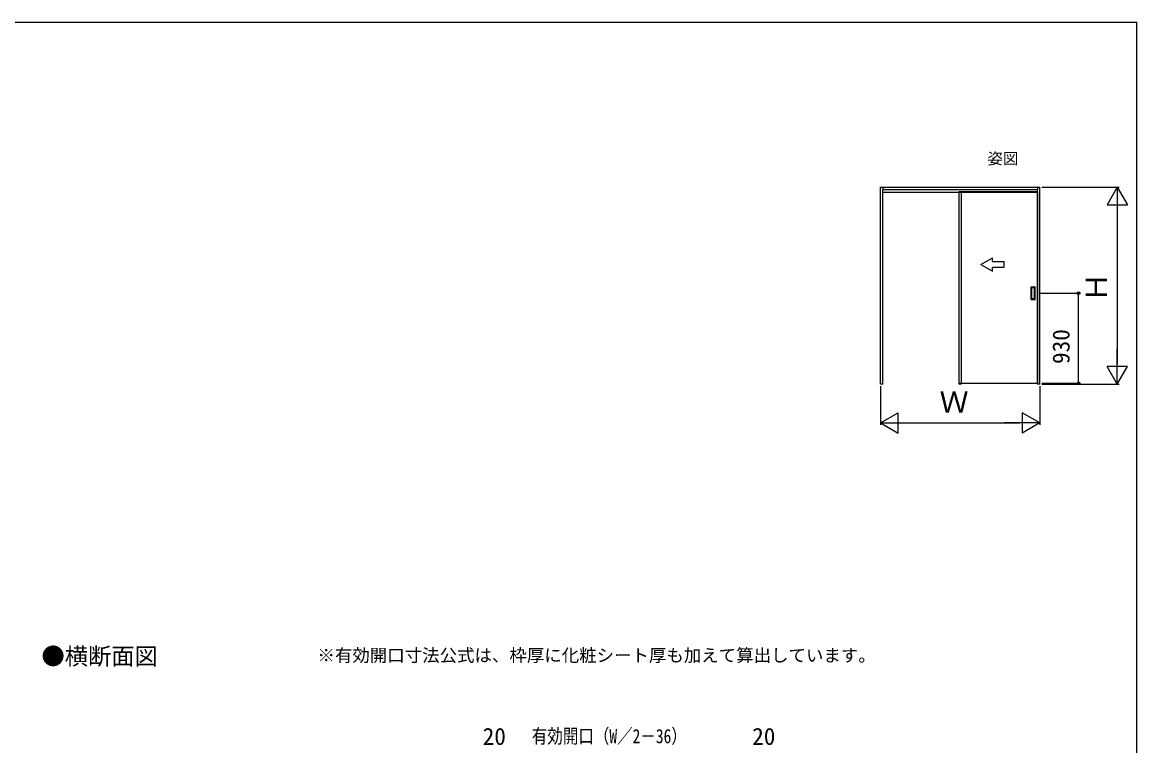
# Model space of a CAD drawing. Units: millimetres, scale not verified. Extents: x -525 to 525, y -783 to 780.
# Drawn here: x -50 to 525, y 374 to 747 of the extents above; entities that cross this region are included whole.
import ezdxf
from ezdxf.enums import TextEntityAlignment as Align

# ---------------------------------------------------------------- set-up
doc = ezdxf.new("R2010")
doc.units = ezdxf.units.MM
doc.header["$LTSCALE"] = 4
for name, color, linetype in [('0-2_USER1', 3, 'Continuous'), ('0-7_YKK_A1', 4, 'Continuous'), ('0-8_YKK_D', 6, 'Continuous'), ('0-9_YKK_ZWAK', 7, 'Continuous')]:
    doc.layers.add(name, color=color, linetype=linetype)
doc.styles.add('ＭＳ ゴシック', font='')
doc.styles.get('ＭＳ ゴシック').set_extended_font_data('MS Gothic')

msp = doc.modelspace()

# ---------------------------------------------------------------- linework, layer by layer
at = {"layer": '0-7_YKK_A1'}
for p, q in [((392.95, 661.8), (475.1, 661.8)), ((392.95, 560.15), (392.95, 661.8)), ((394.15, 661.8), (394.15, 660.3)), ((473.9, 661.8), (473.9, 660.3)), ((475.1, 560.15), (475.1, 661.8)), ((394.15, 660.6), (473.9, 660.6)), ((394.15, 560.35), (394.15, 660.3)), ((394.15, 659.1), (473.9, 659.1)), ((433.425, 659.3), (433.425, 560.15)), ((474.125, 659.3), (433.425, 659.3)), ((434.625, 659.1), (434.625, 560.15)), ((473.9, 560.35), (473.9, 660.3)), ((444.63, 621.844), (450.63, 625.308)), ((444.63, 621.844), (450.63, 618.38)), ((450.63, 623.344), (450.63, 625.308)), ((450.63, 618.38), (450.63, 620.344)), ((470.575, 603.85), (470.575, 610.25)), ((470.625, 610.3), (472.625, 610.3)), ((470.875, 609.75), (470.875, 604.35)), ((472.325, 609.8), (470.925, 609.8)), ((472.375, 604.35), (472.375, 609.75)), ((472.675, 603.85), (472.675, 610.25)), ((470.625, 603.8), (472.625, 603.8)), ((470.925, 604.3), (472.325, 604.3)), ((394.15, 560.15), (392.95, 560.15)), ((394.15, 560.15), (394.15, 560.35)), ((434.625, 560.15), (433.425, 560.15)), ((473.9, 560.15), (473.9, 560.35)), ((475.1, 560.15), (473.9, 560.15))]:
    msp.add_line(p, q, dxfattribs=at)
for points in [[(433.425, 560.55), (474.125, 560.55), (474.125, 659.3)], [(450.63, 623.344), (456.63, 623.344), (456.63, 620.344), (450.63, 620.344)]]:
    msp.add_lwpolyline(points, dxfattribs=at)
for centre, start, end in [((470.625, 610.25), 90, 180), ((470.925, 609.75), 90, 180), ((472.325, 609.75), 360, 90), ((472.625, 610.25), 0, 90), ((470.625, 603.85), 180, 270), ((470.925, 604.35), 180, 270), ((472.325, 604.35), 270, 360), ((472.625, 603.85), 270, 0)]:
    msp.add_arc(centre, 0.05, start, end, dxfattribs=at)
at = {"layer": '0-8_YKK_D'}
for p, q in [((476.1, 661.8), (516.1, 661.8)), ((515.1, 661.8), (509.85, 652.707)), ((515.1, 661.8), (520.35, 652.707)), ((515.1, 661.8), (515.1, 643.613)), ((509.85, 652.707), (520.35, 652.707)), ((515.1, 651.3), (515.1, 570.65)), ((475.178, 607.05), (496.1, 607.05)), ((495.1, 560.55), (495.1, 607.05)), ((515.1, 560.15), (515.1, 578.337)), ((515.1, 560.15), (509.85, 569.243)), ((520.35, 569.243), (509.85, 569.243)), ((515.1, 560.15), (520.35, 569.243)), ((392.95, 559.15), (392.95, 539.15)), ((475.1, 559.15), (475.1, 539.15)), ((476.1, 560.15), (516.1, 560.15)), ((476.125, 560.55), (496.1, 560.55)), ((392.95, 540.15), (402.043, 545.4)), ((402.043, 534.9), (402.043, 545.4)), ((475.1, 540.15), (466.007, 545.4)), ((466.007, 545.4), (466.007, 534.9)), ((392.95, 540.15), (402.043, 534.9)), ((392.95, 540.15), (411.137, 540.15)), ((403.45, 540.15), (464.6, 540.15)), ((475.1, 540.15), (456.913, 540.15)), ((475.1, 540.15), (466.007, 534.9))]:
    msp.add_line(p, q, dxfattribs=at)
for centre in [(495.1, 607.05), (495.1, 560.55)]:
    msp.add_circle(centre, 0.637, dxfattribs=at)
at = {"layer": '0-9_YKK_ZWAK'}
msp.add_line((-524.9, 746.8), (525.1, 746.8), dxfattribs=at)
msp.add_lwpolyline([(-524.9, -783.2), (525.1, -783.2), (525.1, 746.8)], dxfattribs=at)

# ---------------------------------------------------------------- texts
at = {"layer": '0-2_USER1', "style": 'ＭＳ ゴシック'}
for s, height, p in [('姿図', 5.865, (448.1, 671.8)), ('●横断面図', 8.798, (-39.856, 412.742)), ('※有効開口寸法公式は、枠厚に化粧シート厚も加えて算出しています。', 6.598, (102.507, 414.937))]:
    msp.add_text(s, height=height, dxfattribs=at).set_placement(p, align=Align.BOTTOM_LEFT)
at = {"layer": '0-8_YKK_D', "style": 'ＭＳ ゴシック'}
for s, height, p in [('Ｈ', 11, (513.1, 602.623)), ('930', 8.798, (493.1, 570.539))]:
    msp.add_text(s, height=height, rotation=90, dxfattribs=at).set_placement(p, align=Align.BOTTOM_LEFT)
for s, height, p in [('Ｗ', 11, (423.372, 542.15)), ('20', 8.798, (187.741, 371.374)), ('20', 8.798, (326.741, 371.374))]:
    msp.add_text(s, height=height, dxfattribs=at).set_placement(p, align=Align.BOTTOM_LEFT)
at = {"layer": '0-8_YKK_D', "style": 'ＭＳ ゴシック', "width": 0.8}
msp.add_text('有効開口（W／2－36）', height=7.331, dxfattribs=at).set_placement((213.082, 372.681), align=Align.BOTTOM_LEFT)

doc.saveas('drawing.dxf')
